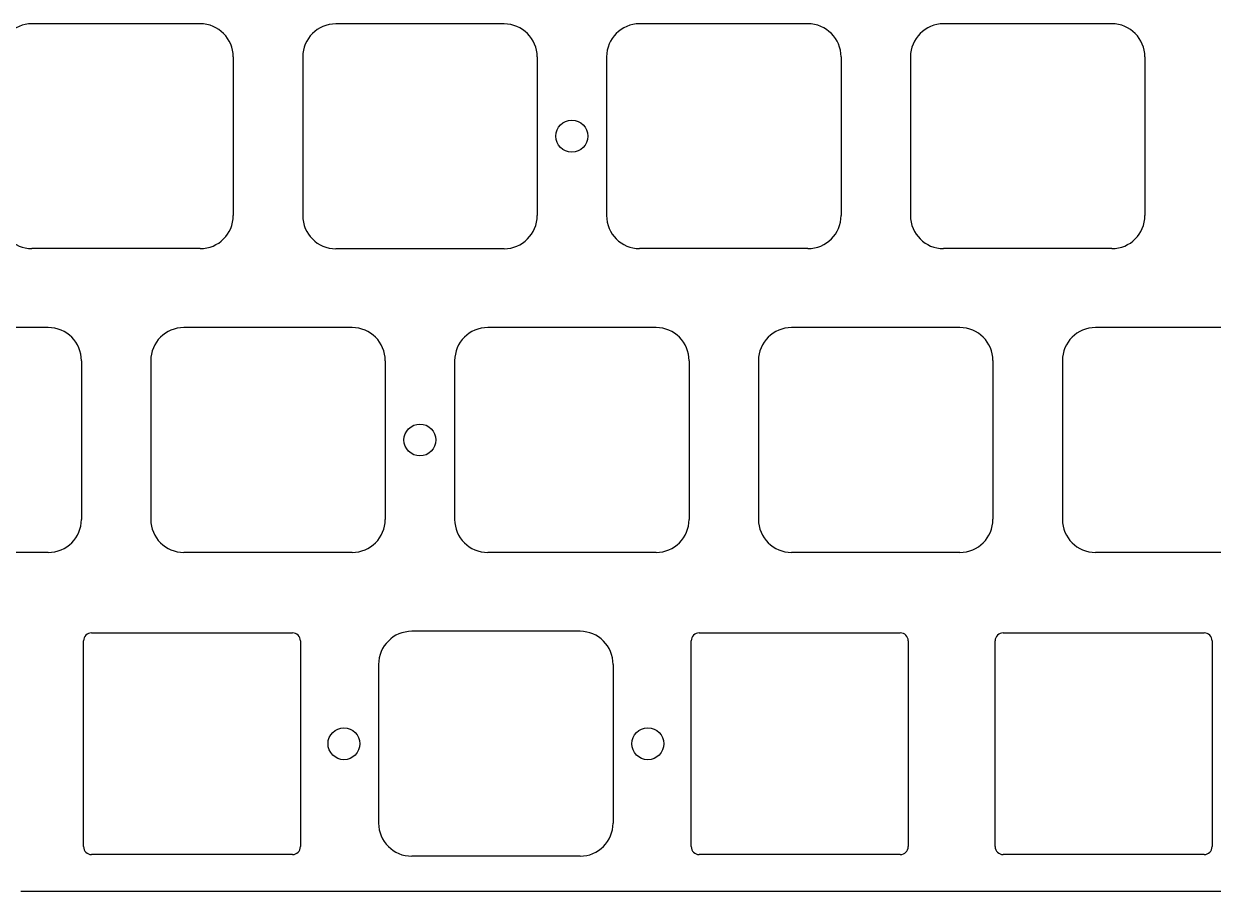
# Model space of a CAD drawing. Header units: millimetres. Extents: x -9 to 276, y -90 to 14.
# Drawn here: x 65.7 to 140.2, y -85.5 to -31.1 of the extents above; entities that cross this region are included whole.
import ezdxf

# ---------------------------------------------------------------- set-up
doc = ezdxf.new("R2010")
doc.units = ezdxf.units.MM
doc.layers.add('BLACK', color=7, linetype='CONTINUOUS')

msp = doc.modelspace()

# ---------------------------------------------------------------- linework, layer by layer
at = {"layer": 'BLACK', "linetype": 'Continuous'}
for p, q in [((76.7154, -31.0541), (66.165399, -31.0541)), ((95.76685, -31.05615), (85.216849, -31.05615)), ((114.81395, -31.05205), (104.263949, -31.05205)), ((133.8654, -31.0541), (123.315399, -31.0541)), ((78.7904, -33.1291), (78.7904, -43.0791)), ((83.14185, -33.13115), (83.14185, -43.081151)), ((97.84185, -33.13115), (97.84185, -43.08115)), ((102.18895, -33.12705), (102.18895, -43.077051)), ((116.88895, -33.12705), (116.88895, -43.07705)), ((121.2404, -33.1291), (121.2404, -43.079101)), ((135.9404, -33.1291), (135.9404, -43.0791)), ((76.7154, -45.1541), (66.1654, -45.1541)), ((95.76685, -45.15615), (85.21685, -45.15615)), ((114.81395, -45.15205), (104.26395, -45.15205)), ((133.8654, -45.1541), (123.3154, -45.1541)), ((67.1904, -50.1041), (56.640399, -50.1041)), ((86.2404, -50.1041), (75.690399, -50.1041)), ((105.29185, -50.10615), (94.741849, -50.10615)), ((124.33895, -50.10205), (113.788949, -50.10205)), ((143.3904, -50.1041), (132.840399, -50.1041)), ((69.2654, -52.1791), (69.2654, -62.1291)), ((73.6154, -52.1791), (73.6154, -62.129101)), ((88.3154, -52.1791), (88.3154, -62.1291)), ((92.66685, -52.18115), (92.66685, -62.131151)), ((107.36685, -52.18115), (107.36685, -62.13115)), ((111.71395, -52.17705), (111.71395, -62.127051)), ((126.41395, -52.17705), (126.41395, -62.12705)), ((130.7654, -52.1791), (130.7654, -62.129101)), ((67.1904, -64.2041), (56.6404, -64.2041)), ((86.2404, -64.2041), (75.6904, -64.2041)), ((105.29185, -64.20615), (94.74185, -64.20615)), ((124.33895, -64.20205), (113.78895, -64.20205)), ((143.3904, -64.2041), (132.8404, -64.2041)), ((69.9, -69.25), (82.5, -69.25)), ((100.52645, -69.15205), (89.976449, -69.15205)), ((108, -69.25), (120.6, -69.25)), ((127.05145, -69.25205), (139.65145, -69.25205)), ((69.4, -82.65), (69.4, -69.75)), ((83, -69.75), (83, -82.65)), ((107.5, -82.65), (107.5, -69.75)), ((121.1, -69.75), (121.1, -82.65)), ((126.55145, -82.65205), (126.55145, -69.75205)), ((140.15145, -69.75205), (140.15145, -82.65205)), ((87.90145, -71.22705), (87.90145, -81.177051)), ((102.60145, -71.22705), (102.60145, -81.17705)), ((82.5, -83.15), (69.9, -83.15)), ((100.52645, -83.25205), (89.97645, -83.25205)), ((120.6, -83.15), (108, -83.15)), ((139.65145, -83.15205), (127.05145, -83.15205)), ((65.480148, -85.45), (65.829948, -85.450022)), ((65.829948, -85.450022), (66.128229, -85.450009)), ((66.128229, -85.450009), (66.296502, -85.45)), ((66.296502, -85.45), (66.987075, -85.449998)), ((66.987075, -85.449998), (67.131047, -85.45)), ((67.131047, -85.45), (68.474748, -85.450002)), ((68.474748, -85.450002), (68.854714, -85.45)), ((68.854714, -85.45), (70.543776, -85.45)), ((70.543776, -85.45), (70.547278, -85.45)), ((70.547278, -85.45), (72.239842, -85.45)), ((72.239842, -85.45), (75.62497, -85.45)), ((75.62497, -85.45), (79.010099, -85.45)), ((79.010099, -85.45), (82.395227, -85.45)), ((82.395227, -85.45), (89.165483, -85.45)), ((89.165483, -85.45), (95.935739, -85.45)), ((95.935739, -85.45), (102.705995, -85.45)), ((102.705995, -85.45), (116.246508, -85.45)), ((116.246508, -85.45), (129.78702, -85.45)), ((129.78702, -85.45), (143.327532, -85.45))]:
    msp.add_line(p, q, dxfattribs=at)
at = {"layer": 'BLACK'}
for centre in [(100.01395, -38.10205), (90.48895, -57.15205), (85.72645, -76.20205), (104.77645, -76.20205)]:
    msp.add_circle(centre, 1, dxfattribs=at)
for centre, radius, start, end in [((66.165404, -33.129104), 2.075004, 90.00013806, 179.99988955), ((76.7154, -33.1291), 2.075, 0, 90), ((85.216854, -33.131154), 2.075004, 90.00013806, 179.99988955), ((95.76685, -33.13115), 2.075, 0, 90), ((104.263954, -33.127054), 2.075004, 90.00013806, 179.99988955), ((114.81395, -33.12705), 2.075, 0, 90), ((123.315404, -33.129104), 2.075004, 90.00013806, 179.99988955), ((133.8654, -33.1291), 2.075, 0, 90), ((66.165402, -43.079098), 2.075002, 180.00008284, 269.99994478), ((76.7154, -43.0791), 2.075, 270, 0), ((85.216852, -43.081148), 2.075002, 180.00008284, 269.99994478), ((95.76685, -43.08115), 2.075, 270, 0), ((104.263952, -43.077048), 2.075002, 180.00008284, 269.99994478), ((114.81395, -43.07705), 2.075, 270, 0), ((123.315402, -43.079098), 2.075002, 180.00008284, 269.99994478), ((133.8654, -43.0791), 2.075, 270, 0), ((67.1904, -52.1791), 2.075, 0, 90), ((75.690404, -52.179104), 2.075004, 90.00013806, 179.99988955), ((86.2404, -52.1791), 2.075, 0, 90), ((94.741854, -52.181154), 2.075004, 90.00013806, 179.99988955), ((105.29185, -52.18115), 2.075, 0, 90), ((113.788954, -52.177054), 2.075004, 90.00013806, 179.99988955), ((124.33895, -52.17705), 2.075, 0, 90), ((132.840404, -52.179104), 2.075004, 90.00013806, 179.99988955), ((67.1904, -62.1291), 2.075, 270, 0), ((75.690402, -62.129098), 2.075002, 180.00008284, 269.99994478), ((86.2404, -62.1291), 2.075, 270, 0), ((94.741852, -62.131148), 2.075002, 180.00008284, 269.99994478), ((105.29185, -62.13115), 2.075, 270, 0), ((113.788952, -62.127048), 2.075002, 180.00008284, 269.99994478), ((124.33895, -62.12705), 2.075, 270, 0), ((132.840402, -62.129098), 2.075002, 180.00008284, 269.99994478), ((69.900001, -69.750001), 0.500001, 90.00011459, 179.99988541), ((82.499999, -69.750001), 0.500001, 0.00011459, 89.99988541), ((89.976454, -71.227054), 2.075004, 90.00013806, 179.99988955), ((100.52645, -71.22705), 2.075, 0, 90), ((108, -69.75), 0.5, 90, 180), ((120.6, -69.75), 0.5, 0, 90), ((127.051451, -69.752051), 0.500001, 90.00011459, 179.99988541), ((139.651449, -69.752051), 0.500001, 0.00011459, 89.99988541), ((89.976452, -81.177048), 2.075002, 180.00008284, 269.99994478), ((100.52645, -81.17705), 2.075, 270, 0), ((69.900001, -82.649999), 0.500001, 180.00011459, 269.99988541), ((82.499999, -82.649999), 0.500001, 270.00011459, 359.99988541), ((108, -82.65), 0.5, 180, 270), ((120.6, -82.65), 0.5, 270, 0), ((127.051451, -82.652049), 0.500001, 180.00011459, 269.99988541), ((139.651449, -82.652049), 0.500001, 270.00011459, 359.99988541)]:
    msp.add_arc(centre, radius, start, end, dxfattribs=at)

doc.saveas('drawing.dxf')
